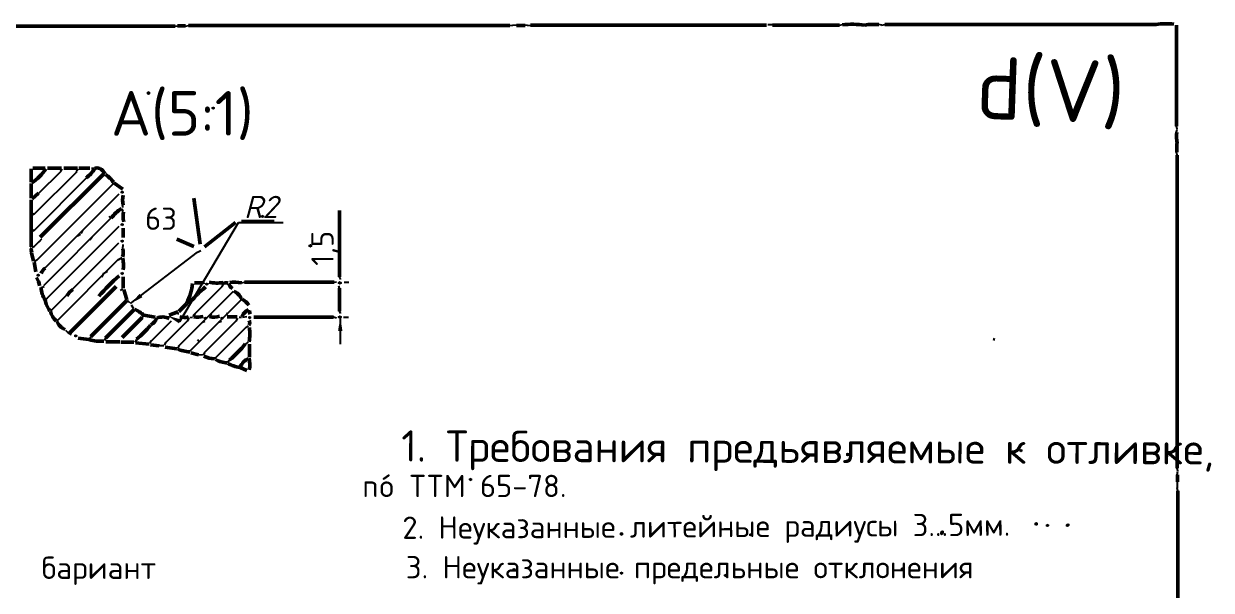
# Model space of a CAD drawing. Header units: millimetres. Extents: x -6 to 427, y -3 to 297.
# Drawn here: x 161.1 to 427.5, y 170.3 to 297.4 of the extents above; entities that cross this region are included whole.
import ezdxf

# ---------------------------------------------------------------- set-up
doc = ezdxf.new("R2010")
doc.units = ezdxf.units.MM
for name, color, linetype, lineweight in [('DIMS', 4, 'Continuous', 25), ('MAIN', 7, 'Continuous', 50), ('TEXT', 7, 'Continuous', 25), ('THIN', 3, 'Continuous', 25)]:
    doc.layers.add(name, color=color, linetype=linetype, lineweight=lineweight)
doc.styles.add('ESKD', font='isocpeur.ttf', dxfattribs={"oblique": 15})
doc.dimstyles.new('ESKD', dxfattribs={"dimtxt": 5, "dimasz": 3, "dimexe": 2, "dimexo": 0, "dimgap": 1, "dimtad": 1, "dimtxsty": 'ESKD', "dimcen": 2.5, "dimclrd": 256, "dimclre": 256, "dimclrt": 256, "dimadec": 0, "dimazin": 3, "dimtfac": 1, "dimtmove": 0, "dimatfit": 3, "dimlwd": 25, "dimlwe": 25})

# ---------------------------------------------------------------- blocks, each defined once
blk = doc.blocks.new('_CLOSEDFILLED')
at = {"color": 0, "linetype": 'BYBLOCK'}
blk.add_solid([(-1, 0.164), (0, 0), (-1, -0.164)], dxfattribs=at)
blk = doc.blocks.new('*D5')
at = {"lineweight": 25}
for p, q in [((196.18, 230.63), (209.32, 252.82)), ((209.32, 252.82), (219.32, 252.82))]:
    blk.add_line(p, q, dxfattribs=at)
at = {"layer": 'Defpoints'}
for p in [(193.45, 231.88), (202.21, 227.86)]:
    blk.add_point(p, dxfattribs=at)
at = {"layer": 'DIMS', "xscale": 3, "yscale": 3, "rotation": 155.39587062554185}
blk.add_blockref('_CLOSEDFILLED', (193.45, 231.88), dxfattribs=at)
at = {"layer": 'DIMS', "insert": (214.32, 256.32), "char_height": 5, "attachment_point": 5, "style": 'ESKD'}
blk.add_mtext('R2', dxfattribs=at)

msp = doc.modelspace()

# ---------------------------------------------------------------- hatches: boundary and pattern name
at = {"layer": 'DIMS'}
h = msp.add_hatch(color=256, dxfattribs=at)
h.dxf.hatch_style = 1
h.paths.add_polyline_path([(189.148, 282.338), (189.016, 282.206), (188.885, 282.206), (188.753, 282.074), (188.753, 281.678), (188.885, 281.546), (189.016, 281.546), (189.148, 281.414), (189.28, 281.546), (189.412, 281.546), (189.544, 281.678), (189.544, 282.074), (189.412, 282.206), (189.28, 282.206)])
h = msp.add_hatch(color=256, dxfattribs=at)
h.dxf.hatch_style = 1
h.paths.add_polyline_path([(203.642, 278.904), (203.511, 278.772), (203.379, 278.772), (203.247, 278.64), (203.247, 278.376), (203.379, 278.243), (203.511, 278.243), (203.642, 278.111), (203.774, 278.243), (203.906, 278.243), (204.038, 278.376), (204.038, 278.64), (203.906, 278.772), (203.774, 278.772)])
h = msp.add_hatch(color=256, dxfattribs=at)
h.dxf.hatch_style = 1
h.paths.add_polyline_path([(183.219, 260.015), (183.087, 259.883), (182.955, 259.883), (182.824, 259.751), (182.824, 259.487), (182.955, 259.355), (183.087, 259.355), (183.219, 259.223), (183.351, 259.355), (183.482, 259.355), (183.614, 259.487), (183.614, 259.751), (183.482, 259.883), (183.351, 259.883)])
h = msp.add_hatch(color=256, dxfattribs=at)
h.dxf.hatch_style = 1
h.paths.add_polyline_path([(214.711, 254.6), (214.579, 254.468), (214.447, 254.468), (214.315, 254.336), (214.315, 254.071), (214.447, 253.939), (214.579, 253.939), (214.711, 253.807), (214.842, 253.939), (214.974, 253.939), (215.106, 254.071), (215.106, 254.336), (214.974, 254.468), (214.842, 254.468)])
h = msp.add_hatch(color=256, dxfattribs=at)
h.dxf.hatch_style = 1
h.paths.add_polyline_path([(183.219, 252.751), (183.087, 252.618), (182.955, 252.618), (182.824, 252.486), (182.824, 252.222), (182.955, 252.09), (183.087, 252.09), (183.219, 251.958), (183.351, 252.09), (183.482, 252.09), (183.614, 252.222), (183.614, 252.486), (183.482, 252.618), (183.351, 252.618)])
h = msp.add_hatch(color=256, dxfattribs=at)
h.dxf.hatch_style = 1
h.paths.add_polyline_path([(183.219, 249.052), (183.087, 248.92), (182.955, 248.92), (182.824, 248.788), (182.824, 248.524), (182.955, 248.392), (183.087, 248.392), (183.219, 248.26), (183.351, 248.392), (183.482, 248.392), (183.614, 248.524), (183.614, 248.788), (183.482, 248.92), (183.351, 248.92)])
h = msp.add_hatch(color=256, dxfattribs=at)
h.dxf.hatch_style = 1
h.paths.add_polyline_path([(225.384, 247.995), (225.252, 247.863), (225.12, 247.863), (224.988, 247.731), (224.988, 247.467), (225.12, 247.335), (225.252, 247.335), (225.384, 247.203), (225.515, 247.203), (225.647, 247.335), (225.779, 247.335), (225.911, 247.467), (225.911, 247.731), (225.779, 247.863), (225.647, 247.863), (225.515, 247.995)])
h = msp.add_hatch(color=256, dxfattribs=at)
h.dxf.hatch_style = 1
h.paths.add_polyline_path([(164.376, 241.391), (164.245, 241.259), (164.113, 241.259), (163.981, 241.127), (163.981, 240.863), (164.113, 240.73), (164.245, 240.73), (164.376, 240.598), (164.508, 240.73), (164.64, 240.73), (164.772, 240.863), (164.772, 241.127), (164.64, 241.259), (164.508, 241.259)])
h = msp.add_hatch(color=256, dxfattribs=at)
h.dxf.hatch_style = 1
h.paths.add_polyline_path([(183.219, 241.787), (183.087, 241.655), (182.955, 241.655), (182.824, 241.523), (182.824, 241.259), (182.955, 241.127), (183.087, 241.127), (183.219, 240.995), (183.351, 241.127), (183.482, 241.127), (183.614, 241.259), (183.614, 241.523), (183.482, 241.655), (183.351, 241.655)])
h = msp.add_hatch(color=256, dxfattribs=at)
h.dxf.hatch_style = 1
h.paths.add_polyline_path([(202.193, 239.41), (202.061, 239.278), (201.929, 239.278), (201.798, 239.145), (201.798, 238.881), (201.929, 238.749), (202.061, 238.749), (202.193, 238.617), (202.325, 238.749), (202.456, 238.749), (202.588, 238.881), (202.588, 239.145), (202.456, 239.278), (202.325, 239.278)])
h = msp.add_hatch(color=256, dxfattribs=at)
h.dxf.hatch_style = 1
h.paths.add_polyline_path([(231.972, 239.674), (231.84, 239.542), (231.708, 239.542), (231.576, 239.41), (231.576, 239.145), (231.708, 239.013), (231.84, 239.013), (231.972, 238.881), (232.104, 238.881), (232.235, 239.013), (232.367, 239.013), (232.499, 239.145), (232.499, 239.41), (232.367, 239.542), (232.235, 239.542), (232.104, 239.674)])
h = msp.add_hatch(color=256, dxfattribs=at)
h.dxf.hatch_style = 1
h.paths.add_polyline_path([(201.929, 231.748), (201.798, 231.616), (201.666, 231.616), (201.534, 231.484), (201.534, 231.22), (201.666, 231.088), (201.798, 231.088), (201.929, 230.956), (202.061, 231.088), (202.193, 231.088), (202.325, 231.22), (202.325, 231.484), (202.193, 231.616), (202.061, 231.616)])
h = msp.add_hatch(color=256, dxfattribs=at)
h.dxf.hatch_style = 1
h.paths.add_polyline_path([(205.619, 231.748), (205.487, 231.616), (205.355, 231.616), (205.224, 231.484), (205.224, 231.22), (205.355, 231.088), (205.487, 231.088), (205.619, 230.956), (205.751, 231.088), (205.882, 231.088), (206.014, 231.22), (206.014, 231.484), (205.882, 231.616), (205.751, 231.616)])
h = msp.add_hatch(color=256, dxfattribs=at)
h.dxf.hatch_style = 1
h.paths.add_polyline_path([(211.812, 231.881), (211.68, 231.748), (211.548, 231.748), (211.416, 231.616), (211.416, 231.352), (211.548, 231.22), (211.68, 231.22), (211.812, 231.088), (211.944, 231.22), (212.075, 231.22), (212.207, 231.352), (212.207, 231.616), (212.075, 231.748), (211.944, 231.748)])
h = msp.add_hatch(color=256, dxfattribs=at)
h.dxf.hatch_style = 1
h.paths.add_polyline_path([(231.972, 232.013), (231.84, 231.881), (231.708, 231.881), (231.576, 231.748), (231.576, 231.484), (231.708, 231.352), (231.84, 231.352), (231.972, 231.22), (232.104, 231.22), (232.235, 231.352), (232.367, 231.352), (232.499, 231.484), (232.499, 231.748), (232.367, 231.881), (232.235, 231.881), (232.104, 232.013)])
h = msp.add_hatch(color=256, dxfattribs=at)
h.dxf.hatch_style = 1
h.paths.add_polyline_path([(172.809, 227.786), (172.678, 227.654), (172.546, 227.654), (172.414, 227.522), (172.414, 227.258), (172.546, 227.125), (172.678, 227.125), (172.809, 226.993), (172.941, 227.125), (173.073, 227.125), (173.205, 227.258), (173.205, 227.522), (173.073, 227.654), (172.941, 227.654)])
h = msp.add_hatch(color=256, dxfattribs=at)
h.dxf.hatch_style = 1
h.paths.add_polyline_path([(345.948, 201.236), (345.816, 201.104), (345.685, 201.104), (345.553, 200.972), (345.553, 200.576), (345.685, 200.444), (345.816, 200.444), (345.948, 200.312), (346.08, 200.444), (346.212, 200.444), (346.344, 200.576), (346.344, 200.972), (346.212, 201.104), (346.08, 201.104)])
h = msp.add_hatch(color=256, dxfattribs=at)
h.dxf.hatch_style = 1
h.paths.add_polyline_path([(384.819, 202.029), (384.687, 201.897), (384.555, 201.897), (384.424, 201.765), (384.424, 201.5), (384.555, 201.368), (384.687, 201.368), (384.819, 201.236), (384.951, 201.368), (385.082, 201.368), (385.214, 201.5), (385.214, 201.765), (385.082, 201.897), (384.951, 201.897)])
h = msp.add_hatch(color=256, dxfattribs=at)
h.dxf.hatch_style = 1
h.paths.add_polyline_path([(261.355, 195.556), (261.224, 195.424), (261.092, 195.424), (260.96, 195.292), (260.96, 195.028), (261.092, 194.896), (261.224, 194.896), (261.355, 194.764), (261.487, 194.896), (261.619, 194.896), (261.751, 195.028), (261.751, 195.292), (261.619, 195.424), (261.487, 195.424)])
h = msp.add_hatch(color=256, dxfattribs=at)
h.dxf.hatch_style = 1
h.paths.add_polyline_path([(367.162, 183.801), (367.031, 183.668), (366.899, 183.668), (366.767, 183.536), (366.767, 183.404), (366.635, 183.272), (366.635, 182.876), (366.767, 182.744), (366.899, 182.744), (367.031, 182.612), (367.162, 182.744), (367.294, 182.744), (367.426, 182.876), (367.426, 183.008), (367.558, 183.14), (367.558, 183.536), (367.426, 183.668), (367.294, 183.668)])
h = msp.add_hatch(color=256, dxfattribs=at)
h.dxf.hatch_style = 1
h.paths.add_polyline_path([(388.245, 185.65), (388.113, 185.518), (387.981, 185.518), (387.849, 185.386), (387.849, 184.989), (387.981, 184.857), (388.113, 184.857), (388.245, 184.725), (388.376, 184.857), (388.508, 184.857), (388.64, 184.989), (388.64, 185.386), (388.508, 185.518), (388.376, 185.518)])
h = msp.add_hatch(color=256, dxfattribs=at)
h.dxf.hatch_style = 1
h.paths.add_polyline_path([(390.748, 185.254), (390.616, 185.121), (390.485, 185.121), (390.353, 184.989), (390.353, 184.725), (390.485, 184.593), (390.616, 184.593), (390.748, 184.461), (390.88, 184.593), (391.012, 184.593), (391.144, 184.725), (391.144, 184.989), (391.012, 185.121), (390.88, 185.121)])
h = msp.add_hatch(color=256, dxfattribs=at)
h.dxf.hatch_style = 1
h.paths.add_polyline_path([(395.36, 185.386), (395.228, 185.254), (395.096, 185.254), (394.833, 184.989), (394.833, 184.725), (394.965, 184.593), (395.096, 184.593), (395.228, 184.461), (395.36, 184.593), (395.492, 184.593), (395.755, 184.857), (395.755, 185.121), (395.624, 185.254), (395.492, 185.254)])
h = msp.add_hatch(color=256, dxfattribs=at)
h.dxf.hatch_style = 1
h.paths.add_polyline_path([(295.219, 183.404), (295.087, 183.272), (294.955, 183.272), (294.824, 183.14), (294.824, 182.744), (294.955, 182.612), (295.087, 182.612), (295.219, 182.48), (295.351, 182.612), (295.482, 182.612), (295.614, 182.744), (295.614, 183.14), (295.482, 183.272), (295.351, 183.272)])
h = msp.add_hatch(color=256, dxfattribs=at)
h.dxf.hatch_style = 1
h.paths.add_polyline_path([(324.207, 183.14), (324.075, 183.008), (323.944, 183.008), (323.812, 182.876), (323.812, 182.612), (323.944, 182.48), (324.075, 182.48), (324.207, 182.348), (324.339, 182.48), (324.471, 182.48), (324.602, 182.612), (324.602, 182.876), (324.471, 183.008), (324.339, 183.008)])
h = msp.add_hatch(color=256, dxfattribs=at)
h.dxf.hatch_style = 1
h.paths.add_polyline_path([(271.106, 175.347), (270.974, 175.215), (270.842, 175.215), (270.711, 175.083), (270.711, 174.819), (270.842, 174.686), (270.974, 174.686), (271.106, 174.554), (271.238, 174.686), (271.369, 174.686), (271.501, 174.819), (271.501, 175.083), (271.369, 175.215), (271.238, 175.215)])
h = msp.add_hatch(color=256, dxfattribs=at)
h.dxf.hatch_style = 1
h.paths.add_polyline_path([(295.219, 174.554), (295.087, 174.422), (294.955, 174.422), (294.824, 174.29), (294.824, 174.026), (294.955, 173.894), (295.087, 173.894), (295.219, 173.762), (295.351, 173.894), (295.482, 173.894), (295.614, 174.026), (295.614, 174.29), (295.482, 174.422), (295.351, 174.422)])
h = msp.add_hatch(color=256, dxfattribs=at)
h.dxf.hatch_style = 1
h.paths.add_polyline_path([(318.541, 174.026), (318.409, 173.894), (318.278, 173.894), (318.146, 173.762), (318.146, 173.498), (318.278, 173.366), (318.409, 173.366), (318.541, 173.233), (318.673, 173.366), (318.805, 173.366), (318.936, 173.498), (318.936, 173.762), (318.805, 173.894), (318.673, 173.894)])
h = msp.add_hatch(color=256, dxfattribs=at)
h.dxf.hatch_style = 1
h.paths.add_polyline_path([(358.202, 175.479), (358.071, 175.347), (357.939, 175.347), (357.807, 175.215), (357.807, 174.951), (357.939, 174.819), (358.071, 174.819), (358.202, 174.686), (358.334, 174.819), (358.466, 174.819), (358.598, 174.951), (358.598, 175.215), (358.466, 175.347), (358.334, 175.347)])
at = {"layer": 'THIN'}
h = msp.add_hatch(dxfattribs=at)
h.set_pattern_fill('ANSI31', scale=0.808385)
h.set_pattern_definition([(45, (-0.231, 0.231), (-1.814877, 1.814877), [])])
h.paths.add_polyline_path([(181.242, 261.865), (167.275, 247.863), (166.353, 247.599), (165.694, 247.731), (164.64, 248.788), (164.376, 248.788), (164.245, 248.392), (163.322, 247.467), (164.245, 246.674), (164.508, 246.146), (164.508, 245.354), (163.849, 244.429), (164.113, 244.165), (164.904, 244.033), (165.431, 243.504), (165.694, 242.58), (166.616, 241.787), (166.88, 241.259), (166.88, 240.466), (166.616, 239.938), (165.562, 238.749), (166.485, 237.957), (166.748, 237.428), (166.748, 236.636), (166.221, 235.843), (167.144, 235.051), (167.407, 234.522), (167.407, 233.466), (167.144, 233.069), (168.329, 232.145), (168.593, 231.616), (168.593, 230.824), (168.856, 230.56), (182.56, 244.429), (181.638, 245.221), (181.374, 245.75), (181.374, 246.542), (181.638, 247.071), (182.692, 248.127), (181.769, 248.92), (181.506, 249.448), (181.506, 250.373), (181.769, 250.901), (182.692, 251.826), (182.428, 252.09), (181.769, 252.222), (181.242, 252.751), (180.979, 253.279), (180.979, 253.807), (180.056, 254.6), (179.793, 255.128), (179.793, 255.921), (180.056, 256.449), (182.692, 259.091), (181.638, 260.015), (181.374, 260.544), (181.506, 261.6)])
h.paths.add_polyline_path([(175.181, 263.053), (174.918, 262.921), (173.995, 263.185), (172.941, 264.506), (172.151, 263.714), (171.096, 263.45), (170.174, 263.714), (169.384, 264.638), (164.64, 259.883), (164.245, 259.355), (165.167, 258.562), (165.431, 258.034), (165.431, 257.241), (165.167, 256.713), (163.322, 254.864), (164.245, 254.071), (164.508, 253.543), (164.508, 252.618), (164.245, 252.09), (163.322, 251.165), (163.586, 250.901), (163.849, 250.901), (163.981, 251.298), (175.445, 262.789)])
h = msp.add_hatch(dxfattribs=at)
h.set_pattern_fill('ANSI31', scale=0.808385)
h.set_pattern_definition([(45, (-0.083, 0.083), (-1.814877, 1.814877), [])])
h.paths.add_polyline_path([(210.231, 235.579), (209.967, 235.843), (209.176, 235.975), (208.649, 236.504), (208.122, 237.56), (207.991, 237.428), (206.805, 237.56), (205.619, 238.749), (199.294, 232.409), (199.031, 231.616), (198.504, 231.088), (197.845, 230.956), (196.922, 230.031), (196, 229.767), (194.946, 230.031), (194.155, 230.956), (189.544, 226.333), (189.939, 226.069), (190.729, 226.597), (191.388, 226.729), (192.311, 226.465), (193.101, 225.672), (194.155, 226.069), (194.946, 225.937), (196, 224.88), (196.659, 225.012), (197.581, 224.748), (198.504, 223.691), (199.426, 224.484), (200.085, 224.616), (200.744, 224.484), (201.798, 223.427), (202.193, 223.559), (203.115, 223.295), (204.169, 221.974), (211.285, 229.239), (211.021, 229.503), (210.758, 229.371), (209.835, 229.635), (209.176, 230.296), (209.045, 230.692), (208.122, 231.484), (207.859, 232.013), (207.859, 232.937), (208.122, 233.466)])

# ---------------------------------------------------------------- linework, layer by layer
at = {"layer": 'MAIN'}
for p, q in [((124.056, 296.868), (195.078, 296.868)), ((197.451, 296.921), (195.603, 296.921)), ((198.108, 297), (270.184, 297)), ((271.632, 297.053), (273.611, 297.053)), ((274.795, 297.132), (327.765, 297.132)), ((329.082, 297.132), (344.104, 297.132)), ((354.249, 297.264), (415.125, 297.264)), ((419.697, 274.413), (419.697, 297.106)), ((419.802, 268.599), (419.802, 270.585)), ((419.868, 197.67), (419.868, 267.941)), ((162.835, 261.864), (162.835, 264.877)), ((165.958, 265.035), (163.191, 265.035)), ((164.828, 249.522), (179.076, 263.77)), ((169.647, 265.035), (166.485, 265.035)), ((173.205, 265.035), (170.174, 265.035)), ((173.468, 265.035), (175.972, 265.035)), ((162.795, 258.298), (162.795, 261.6)), ((183.351, 260.28), (181.374, 261.732)), ((163.059, 258.166), (164.482, 259.381)), ((162.795, 247.335), (162.795, 257.902)), ((200.717, 247.995), (199.294, 258.298)), ((209.966, 253.081), (217.346, 253.081)), ((231.972, 240.598), (231.972, 255.524)), ((183.482, 249.448), (183.482, 251.562)), ((201.666, 247.335), (208.649, 252.83)), ((199.294, 247.414), (195.473, 249.052)), ((163.369, 244.176), (162.88, 246.003)), ((163.849, 241.787), (163.454, 243.901)), ((183.482, 238.089), (183.482, 240.598)), ((171.422, 227.993), (181.905, 238.476)), ((184.263, 235.444), (183.624, 237.827)), ((210.626, 239.41), (230.786, 239.41)), ((231.972, 232.937), (231.972, 238.089)), ((176.23, 227.262), (184.278, 235.31)), ((195.965, 232.839), (197.748, 234.621)), ((179.492, 226.898), (185.891, 233.297)), ((190.598, 231.564), (188.094, 232.013)), ((193.76, 232.013), (195.736, 232.805)), ((183.216, 226.996), (187.702, 231.482)), ((209.045, 231.63), (206.805, 231.63)), ((212.734, 231.616), (230.654, 231.616)), ((175.708, 226.597), (173.336, 226.861)), ((179.529, 226.069), (182.692, 226.069)), ((182.955, 225.937), (185.854, 225.937)), ((189.28, 225.54), (186.249, 225.805)), ((191.52, 225.144), (189.544, 225.408)), ((195.473, 224.484), (192.838, 224.88)), ((211.812, 222.634), (211.812, 225.54)), ((200.344, 223.119), (198.64, 223.576)), ((211.153, 219.649), (209.704, 220.257)), ((419.934, 194.629), (419.934, 196.22)), ((420, 118.813), (420, 192.65))]:
    msp.add_line(p, q, dxfattribs=at)
for centre, radius, start, end in [((346.917, 272.285), 25.012, 83.45099, 94.92968), ((351.644, 285.339), 11.951, 83.83472, 99.03022), ((417.389, 279.999), 17.426, 84.45476, 97.47069), ((428, 272.139), 8.285, 173.42178, 190.83662), ((157.135, 270.673), 10.653, 302.93902, 327.20394), ((171.842, 267.722), 5.89, 304.09798, 331.46214), ((177.642, 263.7), 1.363, 65.6115, 117.14229), ((176.309, 261.867), 3.612, 30.87266, 58.35849), ((176.136, 258.333), 6.228, 34.6674, 57.11403), ((188.027, 257.859), 4.705, 166.39267, 193.91439), ((187.923, 248.532), 8.868, 123.20442, 143.79921), ((187.33, 254.226), 3.923, 164.9541, 198.05264), ((163.706, 246.607), 0.905, 149.22479, 217.29505), ((180.448, 246.071), 3.03, 341.32306, 16.50473), ((167.162, 240.576), 2.298, 121.00564, 159.03787), ((176.829, 243.287), 6.69, 350.58086, 13.27111), ((160.263, 237.963), 4.497, 8.3066, 33.95424), ((211.165, 207.672), 43.825, 130.75591, 139.17241), ((170.298, 238.393), 5.272, 181.87102, 214.16671), ((174.218, 234.475), 3.874, 121.6813, 150.73927), ((188.612, 239.992), 10.405, 330.2333, 355.22436), ((220.131, 216.483), 28.454, 129.77028, 139.35391), ((200.254, 245.474), 6.218, 262.39062, 283.10939), ((204.589, 249.57), 10.325, 259.57909, 277.16396), ((206.55, 238.395), 0.918, 66.33915, 125.51281), ((209.506, 240.175), 2.663, 202.90172, 235.20103), ((208.38, 230.814), 8.617, 79.38142, 96.95465), ((206.489, 233.924), 3.944, 27.18941, 63.26106), ((170.683, 236.094), 4.776, 187.79933, 219.48468), ((208.091, 231.826), 4.285, 34.31958, 61.85139), ((170.437, 233.489), 3.355, 189.50042, 233.43725), ((182.898, 226.101), 7.875, 48.68734, 66.88153), ((200.054, 237.271), 5.674, 262.3477, 283.72202), ((203.862, 235.697), 4.107, 255.65061, 287.30331), ((213.399, 230.052), 3.74, 119.41756, 152.787), ((212.675, 232.822), 0.904, 156.25154, 216.70634), ((171.482, 231.701), 3.085, 199.25503, 249.93054), ((173.47, 242.597), 20.574, 309.18582, 321.40245), ((188.297, 232.396), 2.861, 298.9105, 338.84557), ((192.291, 228.129), 3.498, 65.49393, 111.93681), ((197.226, 234.6), 3.106, 249.86969, 286.47858), ((210.89, 230.347), 0.934, 323.73355, 31.09426), ((202.212, 227.865), 9.636, 349.25984, 8.14589), ((178.301, 234.38), 8.193, 252.45286, 275.81587), ((198.466, 230.614), 6.789, 244.98418, 269.20831), ((191.551, 241.032), 24.713, 309.62693, 321.30335), ((204.32, 228.698), 6.482, 244.84488, 266.33517), ((207.148, 227.321), 6.019, 240.2637, 266.7282), ((210.507, 227.759), 7.482, 241.50299, 262.89304), ((213.253, 218.819), 3.892, 115.64661, 156.14381), ((205.649, 221.023), 6.202, 348.22533, 12.59189)]:
    msp.add_arc(centre, radius, start, end, dxfattribs=at)
at = {"layer": 'THIN'}
for p, q in [((195.078, 296.868), (195.605, 296.974)), ((197.449, 296.868), (198.108, 297)), ((270.184, 297), (270.842, 297.132)), ((271.633, 297), (270.842, 297.132)), ((274.136, 297), (273.609, 297.106)), ((274.136, 297), (274.795, 297.132)), ((329.086, 297.198), (328.024, 297.198)), ((344.104, 297.132), (344.762, 297.264)), ((353.591, 297.132), (352.932, 297.264)), ((353.591, 297.132), (354.249, 297.264)), ((419.868, 273.753), (419.736, 274.413)), ((419.736, 273.092), (419.868, 273.753)), ((419.868, 267.941), (419.736, 268.601)), ((169.384, 264.374), (169.779, 264.903)), ((172.941, 264.242), (173.336, 264.903)), ((176.367, 265.035), (176.894, 265.035)), ((183.482, 255.26), (183.219, 255.921)), ((183.351, 256.185), (183.403, 256.713)), ((162.927, 254.468), (163.586, 254.864)), ((180.715, 253.807), (180.32, 254.203)), ((162.927, 250.769), (163.586, 251.165)), ((173.995, 250.373), (174.391, 251.033)), ((164.64, 248.524), (165.167, 249.184)), ((173.205, 249.845), (173.864, 250.241)), ((175.972, 248.92), (176.499, 249.58)), ((183.377, 246.939), (183.482, 247.863)), ((163.059, 247.203), (163.586, 247.52)), ((163.586, 244.033), (164.113, 244.429)), ((182.297, 244.427), (183.218, 244.959)), ((178.653, 240.569), (179.22, 241.552)), ((179.266, 241.523), (179.925, 241.919)), ((232.235, 240.07), (231.972, 240.598)), ((165.035, 238.221), (165.694, 238.485)), ((182.824, 237.56), (183.351, 237.957)), ((205.619, 238.485), (206.014, 239.145)), ((209.967, 239.278), (210.626, 239.41)), ((230.786, 239.41), (231.313, 239.542)), ((231.972, 238.089), (231.84, 238.617)), ((234.084, 239.344), (233.022, 239.344)), ((165.958, 235.447), (166.485, 235.843)), ((184.932, 234.787), (184.405, 235.315)), ((197.845, 234.654), (198.504, 235.051)), ((185.854, 233.466), (185.327, 234.258)), ((187.699, 231.484), (188.094, 232.013)), ((195.736, 232.145), (195.868, 232.673)), ((199.162, 231.748), (199.558, 232.409)), ((202.852, 231.881), (203.247, 232.409)), ((206.594, 232.013), (206.936, 232.541)), ((210.231, 231.616), (211.153, 231.748)), ((232.235, 232.409), (231.972, 232.937)), ((197.845, 230.692), (198.24, 231.352)), ((198.372, 231.484), (199.031, 231.616)), ((201.271, 230.428), (201.798, 230.692)), ((204.828, 230.428), (205.487, 230.692)), ((208.781, 230.692), (209.176, 231.352)), ((209.44, 231.616), (209.967, 231.616)), ((211.021, 229.239), (211.548, 229.635)), ((231.313, 231.352), (230.654, 231.616)), ((232.89, 231.55), (233.952, 231.55)), ((171.096, 228.103), (170.569, 228.578)), ((171.887, 227.654), (171.096, 228.103)), ((175.84, 226.729), (176.235, 227.258)), ((179.266, 226.333), (179.529, 226.861)), ((186.118, 225.937), (186.513, 226.597)), ((200.48, 226.069), (200.085, 226.465)), ((378.758, 226.333), (378.889, 226.861)), ((189.412, 225.672), (189.807, 226.333)), ((192.574, 225.144), (191.52, 225.144)), ((192.706, 225.276), (193.101, 225.937)), ((195.605, 224.616), (196, 225.144)), ((210.889, 225.54), (211.548, 225.937)), ((201.271, 223.031), (200.348, 223.136)), ((201.402, 223.163), (201.798, 223.691)), ((206.936, 221.446), (207.332, 221.974)), ((420, 197.009), (419.868, 197.67)), ((419.868, 196.217), (420, 197.009)), ((419.934, 193.308), (419.934, 194.635)), ((420, 192.65), (419.868, 193.311))]:
    msp.add_line(p, q, dxfattribs=at)

# ---------------------------------------------------------------- texts
at = {"layer": 'TEXT', "style": 'ESKD'}
for s, height, rotation, p in [('d(V)', 14, -1.97978, (374.575, 276.135)), ('1,5', 5, 90, (230.651, 243.108)), ('1. Требования предьявляемые к отливке,', 7, -0.20586, (245.807, 199.189)), ('2. Неуказанные литейные радиусы 3...5мм.', 5, 0.2976, (246.071, 181.829))]:
    msp.add_text(s, height=height, rotation=rotation, dxfattribs=at).set_placement(p)
for s, height, p in [('A(5:1)', 10, (180.715, 272.319)), ('63', 5, (188.358, 251.175)), ('nó TTM 65-78.', 5, (237.111, 191.207)), ('бариант', 5, (165.167, 172.847)), ('3. Неуказанные предельные отклонения', 5, (246.861, 172.979))]:
    msp.add_text(s, height=height, dxfattribs=at).set_placement(p)

# ---------------------------------------------------------------- dimensions: what is measured, and where the dimension line sits
at = {"layer": 'DIMS'}
dim = msp.add_radius_dim(center=(202.212, 227.865), mpoint=(193.45, 231.877), text='R2', dimstyle='ESKD', override={"dimtih": 1, "dimtoh": 1}, dxfattribs=at)
dim.commit()
dim.dimension.update_dxf_attribs({"geometry": '*D5', "text_midpoint": (209.315, 252.817), "dimtype": 164})

# ---------------------------------------------------------------- leaders
for points in [[(185.089, 234.616), (200.085, 246.199), (200.875, 246.542)], [(232.153, 231.514), (232.104, 225.54)]]:
    msp.add_leader(points, dimstyle='ESKD', dxfattribs=at)

doc.saveas('drawing.dxf')
